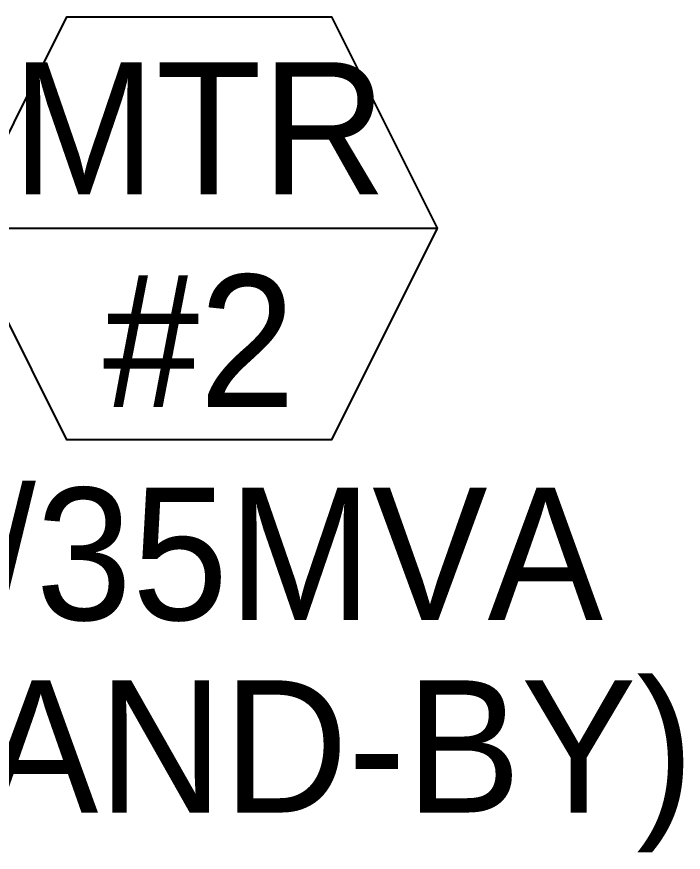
# Model space of a CAD drawing. Header units: millimetres. Extents: x 89978 to 501025, y -351975 to 835730.
# Drawn here: x 325575 to 326835, y -283340 to -281760 of the extents above; entities that cross this region are included whole.
import ezdxf
from ezdxf.enums import TextEntityAlignment as Align

# ---------------------------------------------------------------- set-up
doc = ezdxf.new("R2010")
doc.units = ezdxf.units.MM
doc.header["$LTSCALE"] = 150
doc.layers.add('------00 Switch Gear_Number', color=1, linetype='Continuous')
doc.styles.add('ELEC', font='')
doc.styles.get('ELEC').set_extended_font_data('Dotum')

msp = doc.modelspace()

# ---------------------------------------------------------------- linework, layer by layer
at = {"layer": '------00 Switch Gear_Number', "color": 1, "lineweight": -2, "elevation": 0}
msp.add_lwpolyline([(325469.7, -282159.6), (326369.7, -282159.6), (326170.2, -282559.6), (325669.3, -282559.6), (325469.7, -282159.6), (325669.3, -281759.6), (326170.2, -281759.6), (326369.7, -282159.6)], dxfattribs=at)
msp.add_lwpolyline([(325469.7, -282159.6), (326369.7, -282159.6), (326170.2, -282559.6), (325669.3, -282559.6), (325469.7, -282159.6), (325669.3, -281759.6), (326170.2, -281759.6), (326369.7, -282159.6)], dxfattribs=at)

# ---------------------------------------------------------------- texts
at = {"layer": '------00 Switch Gear_Number', "color": 2, "lineweight": -2, "style": 'ELEC'}
for s, p in [('MTR', (325919.7, -281970.7)), ('MTR', (325919.7, -281970.7)), ('#2', (325919.7, -282370.7)), ('#2', (325919.7, -282370.7)), ('30/35MVA', (325919.7, -282770.7)), ('30/35MVA', (325919.7, -282770.7)), ('(STAND-BY)', (325919.7, -283170.7)), ('(STAND-BY)', (325919.7, -283170.7))]:
    msp.add_text(s, height=250, dxfattribs=at).set_placement(p, align=Align.MIDDLE)

doc.saveas('drawing.dxf')
